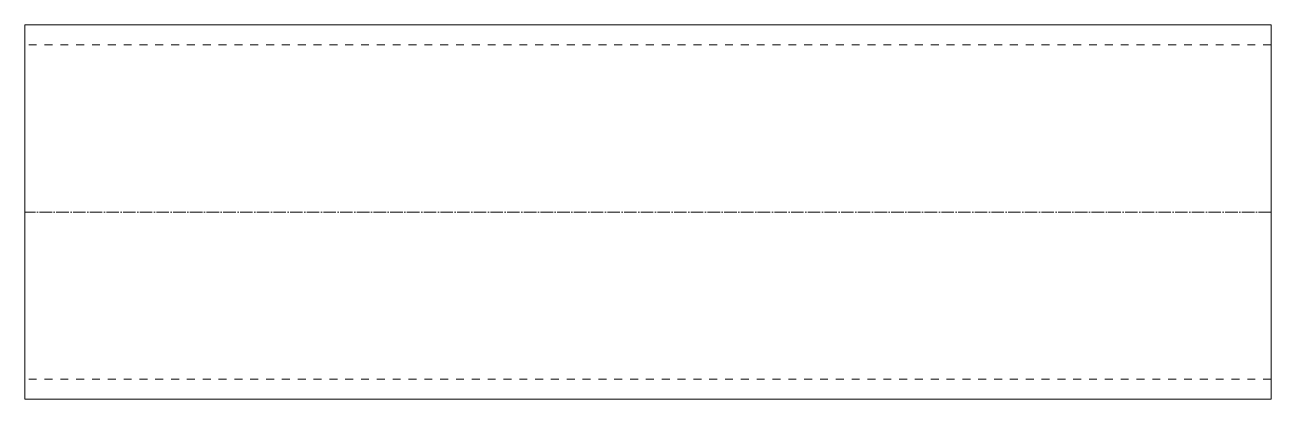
# Model space of a CAD drawing. Header units: metres. Extents: x 0 to 500, y -75 to 75.
import ezdxf

# ---------------------------------------------------------------- set-up
doc = ezdxf.new("R2010")
doc.units = ezdxf.units.M
doc.linetypes.add('Dash', pattern=[6.35, 3.175, -3.175])
doc.linetypes.add('MV_hartlijn_staal', pattern=[6.6, 5, -0.8, 0, -0.8])
doc.layers.add('A-DETL-GENF', color=92, linetype='Continuous', lineweight=18)
doc.layers.add('A-DETL-GENF-HDLN', color=1, linetype='Dash', lineweight=18)

# ---------------------------------------------------------------- blocks, each defined once
blk = doc.blocks.new('28 Staalprofielen- koker RHS-2d - K250_150_8-5067806-00_0 Basismaterialen')
at = {"layer": 'A-DETL-GENF'}
for p, q in [((0, 75), (0, -75)), ((500, 75), (0, 75)), ((500, -75), (500, 75)), ((0, -75), (500, -75))]:
    blk.add_line(p, q, dxfattribs=at)
at = {"layer": 'A-DETL-GENF', "linetype": 'MV_hartlijn_staal', "lineweight": 13}
blk.add_line((500, 0), (0, 0), dxfattribs=at)
at = {"layer": 'A-DETL-GENF-HDLN'}
for p, q in [((500, 67), (0, 67)), ((500, -67), (0, -67))]:
    blk.add_line(p, q, dxfattribs=at)

msp = doc.modelspace()

# ---------------------------------------------------------------- block references
msp.add_blockref('28 Staalprofielen- koker RHS-2d - K250_150_8-5067806-00_0 Basismaterialen', (0, 0))

doc.saveas('drawing.dxf')
